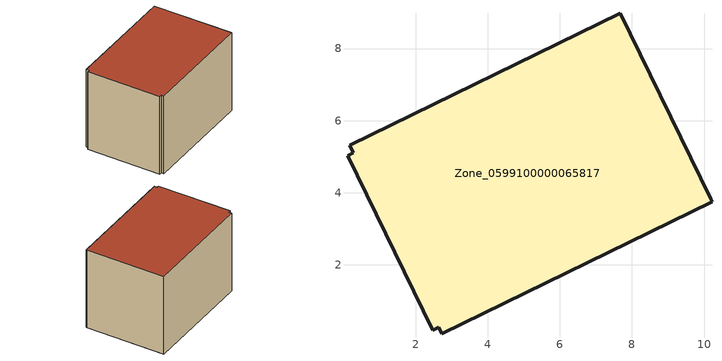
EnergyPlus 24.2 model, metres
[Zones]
Zone_0599100000065817
 floor ground (C_G): 10.19,3.84 10.22,3.75 2.72,0.08 2.63,0.26 2.46,0.18 0.1,5.03 0.26,5.11 0.17,5.31 7.68,8.98 z0
 wall outside (C_F): 0.17,5.31 0.26,5.11 0.1,5.03 2.46,0.18 2.63,0.26 2.72,0.08 10.22,3.75 10.19,3.84 7.68,8.98 0.17,5.31 z0:5.98
 roof outside (C_R): 10.22,3.75 10.19,3.84 7.68,8.98 0.17,5.31 0.26,5.11 0.1,5.03 2.46,0.18 2.63,0.26 2.72,0.08 z5.98
[BUILDING]
Pand.0599100000065817: North Axis=0; Terrain=City; Loads Convergence Tolerance Value=0.04; Temperature Convergence Tolerance Value=0.4; Solar Distribution=FullExterior; Maximum Number of Warmup Days=25; Minimum Number of Warmup Days=1
[Site:Location]
Rotterdam.The.Hague.AP_ZH_NLD Design_Conditions: Latitude=51.96; Longitude=4.45; Time Zone=1; Elevation=-4.5
[SITE:GROUNDTEMPERATURE:BUILDINGSURFACE]
18, 18, 18, 18, 18, 18, 18, 18, 18, 18, 18, 18
[MATERIAL] Thermal Absorptance=0.9; Solar Absorptance=0.7; Visible Absorptance=0.7
Name | Roughness | Thickness | Conductivity | Density | Specific Heat
G.TI.1946-1964 | MediumSmooth | 0.15 | 1 | 540 | 1210
F.TI.1946-1964 | Rough | 0.3 | 0.857143 | 1920 | 840
R.TI.1946-1964 | MediumRough | 0.2 | 0.277778 | 1500 | 1000
[CONSTRUCTION]
C_G: G.TI.1946-1964
C_F: F.TI.1946-1964
C_R: R.TI.1946-1964
[ZONE]
Zone_0599100000065817: Type=1; Multiplier=1; Ceiling Height=Autocalculate; Volume=Autocalculate; Floor Area=autocalculate; Part of Total Floor Area=Yes
[ZONEINFILTRATION:DESIGNFLOWRATE]
Infil_Zone_0599100000065817: Zone or ZoneList or Space or SpaceList=Zone_0599100000065817; Schedule=AlwaysOn; Design Flow Rate Calculation Method=Flow/Area; Flow Rate per Floor Area=0.003; Constant Term Coefficient=1; Temperature Term Coefficient=0; Velocity Term Coefficient=0; Velocity Squared Term Coefficient=0
[HVACTEMPLATE:ZONE:IDEALLOADSAIRSYSTEM]
Zone_0599100000065817: Maximum Heating Supply Air Temperature=50; Minimum Cooling Supply Air Temperature=13; Maximum Heating Supply Air Humidity Ratio=0.0156; Minimum Cooling Supply Air Humidity Ratio=0.0077; Heating Limit=NoLimit; Cooling Limit=NoLimit; Dehumidification Control Type=ConstantSensibleHeatRatio; Cooling Sensible Heat Ratio=0.7; Dehumidification Setpoint=60; Humidification Control Type=None; Humidification Setpoint=30; Outdoor Air Method=None; Outdoor Air Flow Rate per Person=0.00944; Outdoor Air Flow Rate per Zone Floor Area=0; Outdoor Air Flow Rate per Zone=0; Demand Controlled Ventilation Type=None; Outdoor Air Economizer Type=NoEconomizer; Heat Recovery Type=None; Sensible Heat Recovery Effectiveness=0.7; Latent Heat Recovery Effectiveness=0.65
[ZONECONTROL:THERMOSTAT]
ThermostatControl_Zone_0599100000065817: Zone or ZoneList=Zone_0599100000065817; Control Type Schedule=DualSetpointControlType; Control 1=Thermostat_Zone_0599100000065817; Temperature Difference Between Cutout And Setpoint=0
[THERMOSTATSETPOINT:DUALSETPOINT]
Thermostat_Zone_0599100000065817: Heating Setpoint Temperature Schedule=HeatingSetpoint_Zone_0599100000065817; Cooling Setpoint Temperature Schedule=CoolingSetpoint_Zone_0599100000065817
[SCHEDULE:COMPACT]
HeatingSetpoint_Zone_0599100000065817: Through: 12/31, For: AllDays, Until: 24:00, 21
CoolingSetpoint_Zone_0599100000065817: Through: 12/31, For: AllDays, Until: 24:00, 24
DualSetpointControlType: Through: 12/31, For: AllDays, Until: 24:00, 4
AlwaysOn: Through: 12/31, For: AllDays, Until: 24:00, 1
